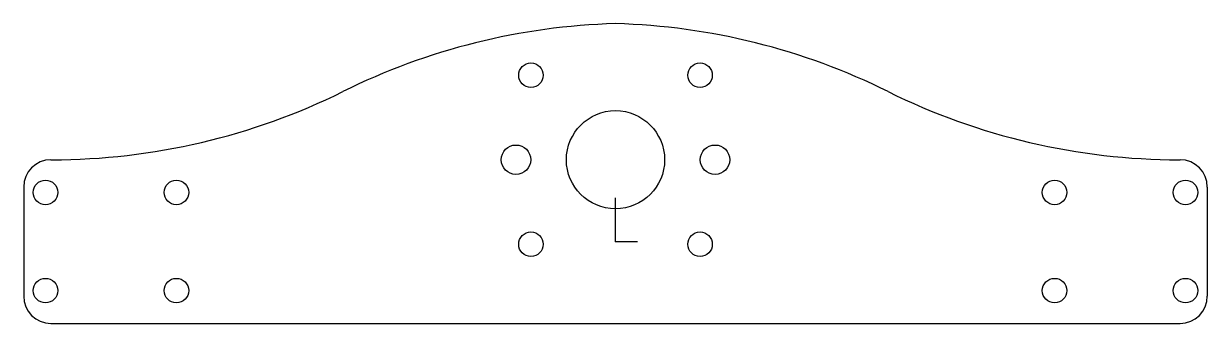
# Model space of a CAD drawing. Header units: millimetres. Extents: x -108 to 108, y -15 to 40.
import ezdxf

# ---------------------------------------------------------------- set-up
doc = ezdxf.new("R2010")
doc.units = ezdxf.units.MM
doc.header["$PDSIZE"] = -1

msp = doc.modelspace()

# ---------------------------------------------------------------- linework, layer by layer
at = {"color": 7, "linetype": 'Continuous', "lineweight": 25}
for p, q in [((-103.5, 15), (-103.31, 15)), ((103.31, 15), (103.5, 15)), ((-108.5, 10), (-108.5, -10)), ((108.5, 10), (108.5, -10)), ((-103.5, -15), (103.5, -15))]:
    msp.add_line(p, q, dxfattribs=at)
at = {"color": 7, "linetype": 'Continuous'}
for q in [(0, 8.03), (4.01, 0)]:
    msp.add_line((0, 0), q, dxfattribs=at)
at = {"color": 7, "linetype": 'Continuous', "lineweight": 25}
for centre, radius in [((-15.5, 30.5), 2.25), ((15.5, 30.5), 2.25), ((0, 15), 9), ((-18.25, 15), 2.7), ((18.25, 15), 2.7), ((-104.5, 9), 2.25), ((-80.5, 9), 2.25), ((80.5, 9), 2.25), ((104.5, 9), 2.25), ((-15.5, -0.5), 2.25), ((15.5, -0.5), 2.25), ((-104.5, -9), 2.25), ((-80.5, -9), 2.25), ((80.5, -9), 2.25), ((104.5, -9), 2.25)]:
    msp.add_circle(centre, radius, dxfattribs=at)
for centre, radius, start, end in [((3.34, -80), 120, 91.5946, 116.3843), ((-3.34, -80), 120, 63.6157, 88.4054), ((-103.31, 135), 120, 270, 296.3843), ((103.31, 135), 120, 243.6157, 270), ((-103.5, 10), 5, 90, 180), ((103.5, 10), 5, 0, 90), ((-103.5, -10), 5, 180, 270), ((103.5, -10), 5, 270, 0)]:
    msp.add_arc(centre, radius, start, end, dxfattribs=at)
at = {"color": 7, "linetype": 'Continuous'}
msp.add_point((0, 0), dxfattribs=at)

doc.saveas('drawing.dxf')
